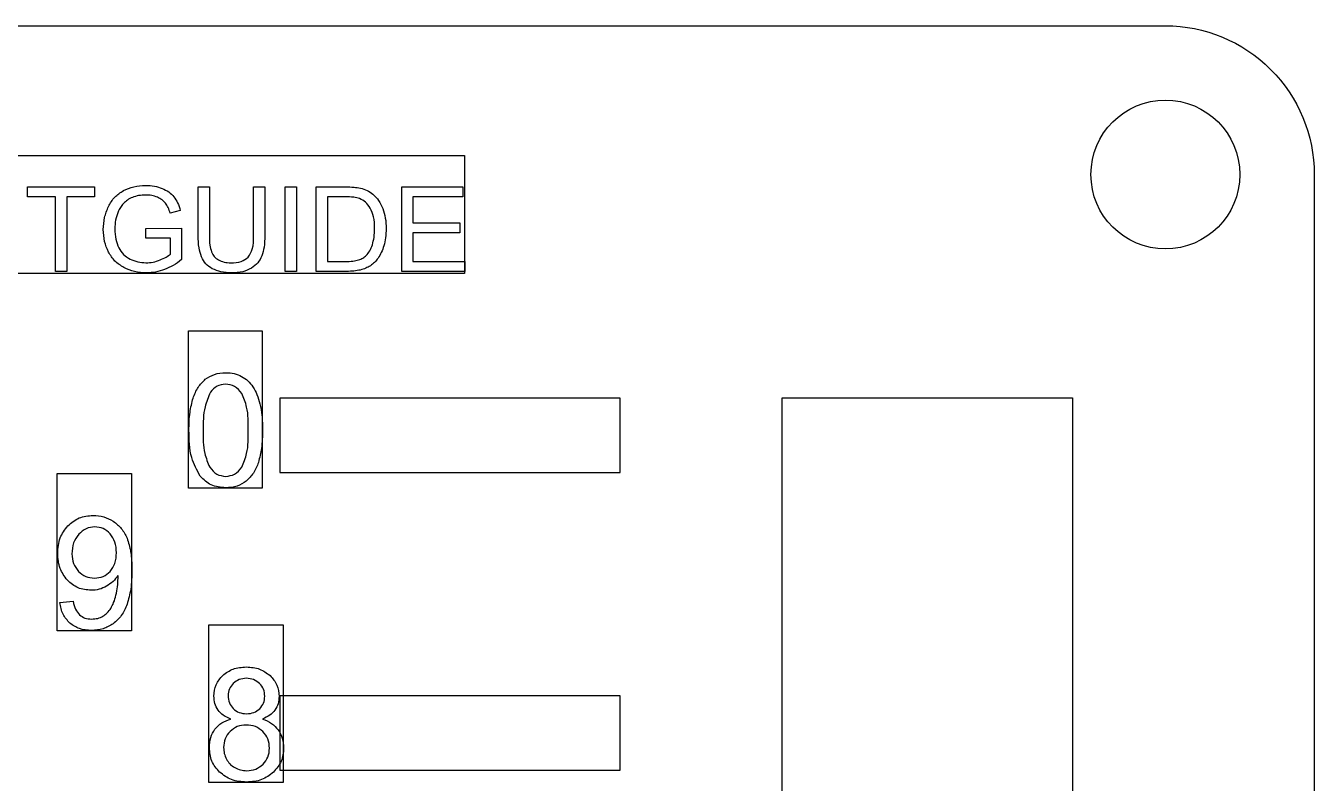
# Model space of a CAD drawing. Header units: millimetres. Extents: x -270 to -4, y 9 to 185.
# Drawn here: x -240.58 to -205.95, y 46.66 to 67.03 of the extents above; entities that cross this region are included whole.
import ezdxf

# ---------------------------------------------------------------- set-up
doc = ezdxf.new("R2010")
doc.units = ezdxf.units.MM
doc.layers.get('0').update_dxf_attribs({"linetype": 'CONTINUOUS'})

msp = doc.modelspace()

# ---------------------------------------------------------------- linework, layer by layer
for p, q in [((-240.527, 62.426), (-240.527, 62.694)), ((-240.527, 62.694), (-238.726, 62.694)), ((-238.726, 62.694), (-238.726, 62.426)), ((-235.943, 61.381), (-235.943, 62.694)), ((-235.943, 62.694), (-235.642, 62.694)), ((-235.642, 62.694), (-235.642, 61.383)), ((-234.456, 62.694), (-234.155, 62.694)), ((-234.456, 61.383), (-234.456, 62.694)), ((-234.155, 62.694), (-234.155, 61.381)), ((-233.603, 60.422), (-233.603, 62.694)), ((-233.603, 62.694), (-233.303, 62.694)), ((-233.303, 62.694), (-233.303, 60.422)), ((-232.772, 60.422), (-232.772, 62.694)), ((-232.772, 62.694), (-231.99, 62.694)), ((-230.473, 60.422), (-230.473, 62.694)), ((-230.473, 62.694), (-228.83, 62.694)), ((-228.83, 62.694), (-228.83, 62.426)), ((-239.778, 62.426), (-240.527, 62.426)), ((-239.778, 60.422), (-239.778, 62.426)), ((-238.726, 62.426), (-239.478, 62.426)), ((-239.478, 62.426), (-239.478, 60.422)), ((-231.994, 62.426), (-232.472, 62.426)), ((-232.472, 62.426), (-232.472, 60.69)), ((-228.83, 62.426), (-230.173, 62.426)), ((-230.173, 62.426), (-230.173, 61.73)), ((-236.425, 62.059), (-236.696, 61.984)), ((-230.173, 61.73), (-228.915, 61.73)), ((-228.915, 61.73), (-228.915, 61.463)), ((-237.354, 61.58), (-236.391, 61.581)), ((-237.354, 61.313), (-237.354, 61.58)), ((-236.685, 61.313), (-237.354, 61.313)), ((-236.685, 60.89), (-236.685, 61.313)), ((-236.391, 61.581), (-236.391, 60.738)), ((-228.915, 61.463), (-230.173, 61.463)), ((-230.173, 61.463), (-230.173, 60.69)), ((-232.472, 60.69), (-231.986, 60.69)), ((-230.173, 60.69), (-228.777, 60.69)), ((-228.777, 60.69), (-228.777, 60.422)), ((-239.478, 60.422), (-239.778, 60.422)), ((-233.303, 60.422), (-233.603, 60.422)), ((-231.952, 60.422), (-232.772, 60.422)), ((-228.777, 60.422), (-230.473, 60.422)), ((-239.664, 51.522), (-239.306, 51.555))]:
    msp.add_line(p, q)
msp.add_lwpolyline([(-205.954, 63.026), (-205.954, 13.006, -0.414214), (-209.954, 9.006), (-265.904, 9.006, -0.414214), (-269.904, 13.006), (-269.904, 63.026, -0.414214), (-265.904, 67.026), (-209.954, 67.026, -0.414214)], format="xyb", close=True)
for points in [[(-228.787, 60.363), (-247.789, 60.363), (-247.789, 63.538), (-228.787, 63.538)], [(-234.225, 54.594), (-236.202, 54.594), (-236.202, 58.827), (-234.225, 58.827)], [(-224.604, 57.016), (-233.754, 57.016), (-233.754, 55.016), (-224.604, 55.016)], [(-220.254, 19.006), (-220.254, 57.026), (-212.454, 57.026), (-212.454, 19.006)], [(-237.737, 50.76), (-239.729, 50.76), (-239.729, 54.993), (-237.737, 54.993)], [(-233.657, 46.684), (-235.654, 46.684), (-235.654, 50.917), (-233.657, 50.917)], [(-224.604, 49.016), (-233.754, 49.016), (-233.754, 47.016), (-224.604, 47.016)]]:
    msp.add_lwpolyline(points, close=True)
at = {"extrusion": (0, 0, -1)}
for start, end in [(0, 180), (-180, 0)]:
    msp.add_arc((209.954, 63.026), 2, start, end, dxfattribs=at)
for points, knots in [([(-237.955, 62.594), (-237.863, 62.634), (-237.672, 62.719), (-237.463, 62.728), (-237.355, 62.733)], [0, 0, 0, 0, 0.02991177, 0.06207627, 0.06207627, 0.06207627, 0.06207627]), ([(-237.355, 62.733), (-237.276, 62.73), (-237.124, 62.725), (-236.979, 62.677), (-236.909, 62.653)], [0, 0, 0, 0, 0.02355239, 0.04548887, 0.04548887, 0.04548887, 0.04548887]), ([(-231.99, 62.694), (-231.911, 62.694), (-231.776, 62.693), (-231.642, 62.671), (-231.585, 62.662)], [0, 0, 0, 0, 0.02338491, 0.04065031, 0.04065031, 0.04065031, 0.04065031]), ([(-238.354, 62.166), (-238.304, 62.256), (-238.205, 62.43), (-238.037, 62.54), (-237.955, 62.594)], [0, 0, 0, 0, 0.03023304, 0.05922921, 0.05922921, 0.05922921, 0.05922921]), ([(-237.71, 62.413), (-237.757, 62.391), (-237.847, 62.349), (-237.919, 62.281), (-237.953, 62.248)], [0, 0, 0, 0, 0.01540609, 0.02952896, 0.02952896, 0.02952896, 0.02952896]), ([(-237.354, 62.476), (-237.418, 62.474), (-237.54, 62.47), (-237.656, 62.431), (-237.71, 62.413)], [0, 0, 0, 0, 0.01928767, 0.03638218, 0.03638218, 0.03638218, 0.03638218]), ([(-237.04, 62.416), (-237.09, 62.433), (-237.191, 62.469), (-237.298, 62.474), (-237.354, 62.476)], [0, 0, 0, 0, 0.01554156, 0.03204217, 0.03204217, 0.03204217, 0.03204217]), ([(-236.823, 62.257), (-236.853, 62.289), (-236.914, 62.356), (-236.997, 62.396), (-237.04, 62.416)], [0, 0, 0, 0, 0.0128411, 0.02712911, 0.02712911, 0.02712911, 0.02712911]), ([(-236.909, 62.653), (-236.848, 62.625), (-236.729, 62.571), (-236.64, 62.476), (-236.597, 62.431)], [0, 0, 0, 0, 0.02017563, 0.03868241, 0.03868241, 0.03868241, 0.03868241]), ([(-236.597, 62.431), (-236.561, 62.377), (-236.484, 62.263), (-236.445, 62.13), (-236.425, 62.059)], [0, 0, 0, 0, 0.01921618, 0.04121813, 0.04121813, 0.04121813, 0.04121813]), ([(-231.605, 62.38), (-231.657, 62.393), (-231.785, 62.426), (-231.917, 62.426), (-231.994, 62.426)], [0, 0, 0, 0, 0.01615532, 0.03932268, 0.03932268, 0.03932268, 0.03932268]), ([(-231.321, 62.123), (-231.36, 62.181), (-231.434, 62.29), (-231.55, 62.351), (-231.605, 62.38)], [0, 0, 0, 0, 0.02058329, 0.03883834, 0.03883834, 0.03883834, 0.03883834]), ([(-231.585, 62.662), (-231.523, 62.644), (-231.402, 62.61), (-231.301, 62.535), (-231.252, 62.499)], [0, 0, 0, 0, 0.01917061, 0.03736995, 0.03736995, 0.03736995, 0.03736995]), ([(-231.252, 62.499), (-231.195, 62.444), (-231.08, 62.332), (-231.016, 62.185), (-230.983, 62.111)], [0, 0, 0, 0, 0.02337655, 0.04763669, 0.04763669, 0.04763669, 0.04763669]), ([(-238.493, 61.547), (-238.488, 61.655), (-238.477, 61.87), (-238.395, 62.068), (-238.354, 62.166)], [0, 0, 0, 0, 0.03225874, 0.06388252, 0.06388252, 0.06388252, 0.06388252]), ([(-238.096, 62.023), (-238.122, 61.951), (-238.173, 61.802), (-238.18, 61.646), (-238.183, 61.566)], [0, 0, 0, 0, 0.02291976, 0.04677695, 0.04677695, 0.04677695, 0.04677695]), ([(-237.953, 62.248), (-237.982, 62.213), (-238.039, 62.144), (-238.077, 62.063), (-238.096, 62.023)], [0, 0, 0, 0, 0.01350744, 0.0267606, 0.0267606, 0.0267606, 0.0267606]), ([(-236.696, 61.984), (-236.713, 62.037), (-236.743, 62.134), (-236.798, 62.219), (-236.823, 62.257)], [0, 0, 0, 0, 0.01653009, 0.03022282, 0.03022282, 0.03022282, 0.03022282]), ([(-231.204, 61.575), (-231.206, 61.682), (-231.209, 61.873), (-231.287, 62.047), (-231.321, 62.123)], [0, 0, 0, 0, 0.0316646, 0.05653894, 0.05653894, 0.05653894, 0.05653894]), ([(-230.983, 62.111), (-230.957, 62.027), (-230.902, 61.851), (-230.896, 61.667), (-230.894, 61.57)], [0, 0, 0, 0, 0.02619548, 0.05498169, 0.05498169, 0.05498169, 0.05498169]), ([(-238.354, 60.941), (-238.394, 61.035), (-238.478, 61.229), (-238.488, 61.439), (-238.493, 61.547)], [0, 0, 0, 0, 0.03056631, 0.06265377, 0.06265377, 0.06265377, 0.06265377]), ([(-238.183, 61.566), (-238.18, 61.471), (-238.175, 61.296), (-238.109, 61.133), (-238.078, 61.057)], [0, 0, 0, 0, 0.02802766, 0.05227719, 0.05227719, 0.05227719, 0.05227719]), ([(-235.856, 60.812), (-235.881, 60.893), (-235.939, 61.078), (-235.941, 61.273), (-235.943, 61.381)], [0, 0, 0, 0, 0.02551389, 0.05789098, 0.05789098, 0.05789098, 0.05789098]), ([(-235.642, 61.383), (-235.642, 61.296), (-235.641, 61.149), (-235.603, 61.006), (-235.587, 60.946)], [0, 0, 0, 0, 0.0257523, 0.04414665, 0.04414665, 0.04414665, 0.04414665]), ([(-234.597, 60.805), (-234.556, 60.876), (-234.455, 61.054), (-234.456, 61.26), (-234.456, 61.383)], [0, 0, 0, 0, 0.02438999, 0.06041361, 0.06041361, 0.06041361, 0.06041361]), ([(-234.155, 61.381), (-234.157, 61.278), (-234.159, 61.093), (-234.21, 60.916), (-234.233, 60.837)], [0, 0, 0, 0, 0.03079562, 0.05517954, 0.05517954, 0.05517954, 0.05517954]), ([(-231.263, 61.137), (-231.246, 61.203), (-231.208, 61.347), (-231.205, 61.495), (-231.204, 61.575)], [0, 0, 0, 0, 0.02047477, 0.04433785, 0.04433785, 0.04433785, 0.04433785]), ([(-230.894, 61.57), (-230.895, 61.489), (-230.899, 61.333), (-230.936, 61.183), (-230.954, 61.112)], [0, 0, 0, 0, 0.02446386, 0.04640905, 0.04640905, 0.04640905, 0.04640905]), ([(-237.94, 60.526), (-238.026, 60.579), (-238.196, 60.685), (-238.301, 60.856), (-238.354, 60.941)], [0, 0, 0, 0, 0.02973315, 0.05926684, 0.05926684, 0.05926684, 0.05926684]), ([(-238.078, 61.057), (-238.04, 60.994), (-237.963, 60.867), (-237.837, 60.791), (-237.774, 60.753)], [0, 0, 0, 0, 0.02197558, 0.04360849, 0.04360849, 0.04360849, 0.04360849]), ([(-235.587, 60.946), (-235.565, 60.902), (-235.521, 60.813), (-235.439, 60.758), (-235.398, 60.73)], [0, 0, 0, 0, 0.01450013, 0.02917839, 0.02917839, 0.02917839, 0.02917839]), ([(-231.43, 60.85), (-231.396, 60.89), (-231.323, 60.976), (-231.284, 61.081), (-231.263, 61.137)], [0, 0, 0, 0, 0.01573961, 0.03346586, 0.03346586, 0.03346586, 0.03346586]), ([(-230.954, 61.112), (-230.974, 61.049), (-231.013, 60.933), (-231.078, 60.829), (-231.109, 60.781)], [0, 0, 0, 0, 0.01953294, 0.03667362, 0.03667362, 0.03667362, 0.03667362]), ([(-237.774, 60.753), (-237.706, 60.724), (-237.57, 60.666), (-237.423, 60.658), (-237.349, 60.654)], [0, 0, 0, 0, 0.02192064, 0.04391998, 0.04391998, 0.04391998, 0.04391998]), ([(-237.349, 60.654), (-237.284, 60.657), (-237.153, 60.664), (-237.03, 60.707), (-236.968, 60.729)], [0, 0, 0, 0, 0.01939261, 0.03905466, 0.03905466, 0.03905466, 0.03905466]), ([(-236.968, 60.729), (-236.912, 60.753), (-236.811, 60.795), (-236.724, 60.861), (-236.685, 60.89)], [0, 0, 0, 0, 0.0181077, 0.03256885, 0.03256885, 0.03256885, 0.03256885]), ([(-236.391, 60.738), (-236.464, 60.683), (-236.606, 60.577), (-236.769, 60.506), (-236.848, 60.472)], [0, 0, 0, 0, 0.02732759, 0.0530621, 0.0530621, 0.0530621, 0.0530621]), ([(-235.566, 60.493), (-235.629, 60.534), (-235.754, 60.614), (-235.822, 60.746), (-235.856, 60.812)], [0, 0, 0, 0, 0.02200507, 0.04374209, 0.04374209, 0.04374209, 0.04374209]), ([(-235.398, 60.73), (-235.349, 60.708), (-235.245, 60.661), (-235.131, 60.657), (-235.07, 60.654)], [0, 0, 0, 0, 0.01595419, 0.03394125, 0.03394125, 0.03394125, 0.03394125]), ([(-235.07, 60.654), (-234.972, 60.656), (-234.798, 60.66), (-234.658, 60.761), (-234.597, 60.805)], [0, 0, 0, 0, 0.0286568, 0.05064449, 0.05064449, 0.05064449, 0.05064449]), ([(-234.233, 60.837), (-234.265, 60.773), (-234.33, 60.64), (-234.451, 60.554), (-234.513, 60.509)], [0, 0, 0, 0, 0.02126334, 0.0437015, 0.0437015, 0.0437015, 0.0437015]), ([(-231.986, 60.69), (-231.919, 60.69), (-231.8, 60.692), (-231.684, 60.72), (-231.634, 60.732)], [0, 0, 0, 0, 0.02008412, 0.03561698, 0.03561698, 0.03561698, 0.03561698]), ([(-231.634, 60.732), (-231.594, 60.746), (-231.519, 60.774), (-231.459, 60.825), (-231.43, 60.85)], [0, 0, 0, 0, 0.01254756, 0.02370983, 0.02370983, 0.02370983, 0.02370983]), ([(-231.109, 60.781), (-231.14, 60.74), (-231.2, 60.662), (-231.279, 60.603), (-231.316, 60.574)], [0, 0, 0, 0, 0.01533165, 0.02933064, 0.02933064, 0.02933064, 0.02933064]), ([(-237.332, 60.383), (-237.44, 60.388), (-237.652, 60.399), (-237.846, 60.484), (-237.94, 60.526)], [0, 0, 0, 0, 0.03215583, 0.06298634, 0.06298634, 0.06298634, 0.06298634]), ([(-236.848, 60.472), (-236.927, 60.446), (-237.084, 60.394), (-237.25, 60.387), (-237.332, 60.383)], [0, 0, 0, 0, 0.02479295, 0.04938876, 0.04938876, 0.04938876, 0.04938876]), ([(-235.044, 60.383), (-235.142, 60.386), (-235.323, 60.391), (-235.49, 60.461), (-235.566, 60.493)], [0, 0, 0, 0, 0.02915938, 0.05379912, 0.05379912, 0.05379912, 0.05379912]), ([(-234.513, 60.509), (-234.589, 60.472), (-234.757, 60.392), (-234.943, 60.386), (-235.044, 60.383)], [0, 0, 0, 0, 0.02523683, 0.05511173, 0.05511173, 0.05511173, 0.05511173]), ([(-231.587, 60.46), (-231.644, 60.449), (-231.765, 60.425), (-231.887, 60.423), (-231.952, 60.422)], [0, 0, 0, 0, 0.01731837, 0.03677934, 0.03677934, 0.03677934, 0.03677934]), ([(-231.316, 60.574), (-231.357, 60.551), (-231.442, 60.5), (-231.537, 60.474), (-231.587, 60.46)], [0, 0, 0, 0, 0.014053, 0.02953901, 0.02953901, 0.02953901, 0.02953901]), ([(-236.081, 57.015), (-236.042, 57.116), (-235.968, 57.308), (-235.821, 57.452), (-235.752, 57.521)], [0, 0, 0, 0, 0.0321076, 0.06089708, 0.06089708, 0.06089708, 0.06089708]), ([(-235.752, 57.521), (-235.673, 57.573), (-235.506, 57.681), (-235.307, 57.692), (-235.204, 57.698)], [0, 0, 0, 0, 0.02800158, 0.05858278, 0.05858278, 0.05858278, 0.05858278]), ([(-235.204, 57.698), (-235.126, 57.695), (-234.977, 57.689), (-234.841, 57.629), (-234.776, 57.6)], [0, 0, 0, 0, 0.02302389, 0.04423838, 0.04423838, 0.04423838, 0.04423838]), ([(-234.776, 57.6), (-234.717, 57.563), (-234.597, 57.489), (-234.514, 57.375), (-234.472, 57.317)], [0, 0, 0, 0, 0.02063495, 0.04188049, 0.04188049, 0.04188049, 0.04188049]), ([(-235.617, 57.173), (-235.672, 57.044), (-235.811, 56.719), (-235.81, 56.364), (-235.809, 56.15)], [0, 0, 0, 0, 0.0419824, 0.105056, 0.105056, 0.105056, 0.105056]), ([(-235.208, 57.39), (-235.289, 57.381), (-235.454, 57.362), (-235.562, 57.237), (-235.617, 57.173)], [0, 0, 0, 0, 0.02367778, 0.04785777, 0.04785777, 0.04785777, 0.04785777]), ([(-234.773, 57.144), (-234.832, 57.216), (-234.947, 57.354), (-235.123, 57.379), (-235.208, 57.39)], [0, 0, 0, 0, 0.02692483, 0.05160364, 0.05160364, 0.05160364, 0.05160364]), ([(-234.598, 56.15), (-234.596, 56.361), (-234.592, 56.706), (-234.722, 57.022), (-234.773, 57.144)], [0, 0, 0, 0, 0.062423, 0.1018201, 0.1018201, 0.1018201, 0.1018201]), ([(-234.472, 57.317), (-234.433, 57.25), (-234.352, 57.107), (-234.307, 56.95), (-234.284, 56.866)], [0, 0, 0, 0, 0.02313685, 0.04898923, 0.04898923, 0.04898923, 0.04898923]), ([(-236.192, 56.15), (-236.189, 56.313), (-236.185, 56.606), (-236.113, 56.889), (-236.081, 57.015)], [0, 0, 0, 0, 0.04857707, 0.08747951, 0.08747951, 0.08747951, 0.08747951]), ([(-234.284, 56.866), (-234.264, 56.763), (-234.219, 56.526), (-234.217, 56.285), (-234.215, 56.15)], [0, 0, 0, 0, 0.03160356, 0.07207631, 0.07207631, 0.07207631, 0.07207631]), ([(-235.892, 54.918), (-235.979, 55.081), (-236.183, 55.463), (-236.189, 55.899), (-236.192, 56.15)], [0, 0, 0, 0, 0.0545589, 0.1284238, 0.1284238, 0.1284238, 0.1284238]), ([(-235.809, 56.15), (-235.811, 55.94), (-235.815, 55.596), (-235.685, 55.28), (-235.635, 55.157)], [0, 0, 0, 0, 0.0622941, 0.1017156, 0.1017156, 0.1017156, 0.1017156]), ([(-234.773, 55.158), (-234.722, 55.281), (-234.592, 55.597), (-234.596, 55.94), (-234.598, 56.15)], [0, 0, 0, 0, 0.0394458, 0.1016111, 0.1016111, 0.1016111, 0.1016111]), ([(-234.215, 56.15), (-234.218, 55.989), (-234.222, 55.697), (-234.293, 55.415), (-234.325, 55.289)], [0, 0, 0, 0, 0.04826601, 0.08705101, 0.08705101, 0.08705101, 0.08705101]), ([(-235.635, 55.157), (-235.575, 55.085), (-235.462, 54.948), (-235.287, 54.922), (-235.204, 54.91)], [0, 0, 0, 0, 0.02690295, 0.05128811, 0.05128811, 0.05128811, 0.05128811]), ([(-235.204, 54.91), (-235.12, 54.922), (-234.945, 54.948), (-234.832, 55.086), (-234.773, 55.158)], [0, 0, 0, 0, 0.02439173, 0.05134812, 0.05134812, 0.05134812, 0.05134812]), ([(-234.325, 55.289), (-234.364, 55.188), (-234.438, 54.996), (-234.584, 54.851), (-234.653, 54.783)], [0, 0, 0, 0, 0.03209786, 0.06092822, 0.06092822, 0.06092822, 0.06092822]), ([(-235.204, 54.604), (-235.341, 54.616), (-235.608, 54.639), (-235.799, 54.827), (-235.892, 54.918)], [0, 0, 0, 0, 0.03989986, 0.07782348, 0.07782348, 0.07782348, 0.07782348]), ([(-234.653, 54.783), (-234.732, 54.731), (-234.9, 54.622), (-235.099, 54.61), (-235.204, 54.604)], [0, 0, 0, 0, 0.02808396, 0.0588223, 0.0588223, 0.0588223, 0.0588223]), ([(-239.448, 53.583), (-239.35, 53.665), (-239.154, 53.831), (-238.897, 53.853), (-238.767, 53.864)], [0, 0, 0, 0, 0.03717544, 0.07531972, 0.07531972, 0.07531972, 0.07531972]), ([(-238.767, 53.864), (-238.67, 53.858), (-238.478, 53.845), (-238.31, 53.752), (-238.226, 53.705)], [0, 0, 0, 0, 0.02857129, 0.05696339, 0.05696339, 0.05696339, 0.05696339]), ([(-238.226, 53.705), (-238.149, 53.645), (-237.99, 53.522), (-237.9, 53.343), (-237.854, 53.251)], [0, 0, 0, 0, 0.02892915, 0.05934061, 0.05934061, 0.05934061, 0.05934061]), ([(-239.719, 52.841), (-239.71, 52.985), (-239.693, 53.26), (-239.527, 53.479), (-239.448, 53.583)], [0, 0, 0, 0, 0.04215089, 0.08060704, 0.08060704, 0.08060704, 0.08060704]), ([(-239.153, 53.354), (-239.207, 53.279), (-239.319, 53.122), (-239.331, 52.93), (-239.337, 52.829)], [0, 0, 0, 0, 0.02703963, 0.05664788, 0.05664788, 0.05664788, 0.05664788]), ([(-238.721, 53.556), (-238.802, 53.547), (-238.968, 53.528), (-239.09, 53.413), (-239.153, 53.354)], [0, 0, 0, 0, 0.02374896, 0.04886417, 0.04886417, 0.04886417, 0.04886417]), ([(-238.311, 53.368), (-238.37, 53.423), (-238.486, 53.531), (-238.644, 53.548), (-238.721, 53.556)], [0, 0, 0, 0, 0.02349211, 0.0462304, 0.0462304, 0.0462304, 0.0462304]), ([(-238.14, 52.86), (-238.145, 52.959), (-238.155, 53.145), (-238.261, 53.297), (-238.311, 53.368)], [0, 0, 0, 0, 0.02904667, 0.05459597, 0.05459597, 0.05459597, 0.05459597]), ([(-237.854, 53.251), (-237.817, 53.132), (-237.731, 52.855), (-237.728, 52.564), (-237.727, 52.399)], [0, 0, 0, 0, 0.03728398, 0.08660826, 0.08660826, 0.08660826, 0.08660826]), ([(-239.459, 52.122), (-239.535, 52.223), (-239.694, 52.436), (-239.711, 52.702), (-239.719, 52.841)], [0, 0, 0, 0, 0.03717213, 0.07800227, 0.07800227, 0.07800227, 0.07800227]), ([(-239.337, 52.829), (-239.331, 52.738), (-239.319, 52.564), (-239.213, 52.425), (-239.162, 52.358)], [0, 0, 0, 0, 0.02658683, 0.05116811, 0.05116811, 0.05116811, 0.05116811]), ([(-238.307, 52.358), (-238.258, 52.428), (-238.154, 52.578), (-238.145, 52.761), (-238.14, 52.86)], [0, 0, 0, 0, 0.02492436, 0.05377705, 0.05377705, 0.05377705, 0.05377705]), ([(-239.162, 52.358), (-239.101, 52.306), (-238.976, 52.2), (-238.813, 52.185), (-238.731, 52.178)], [0, 0, 0, 0, 0.02376063, 0.04778035, 0.04778035, 0.04778035, 0.04778035]), ([(-238.731, 52.178), (-238.65, 52.185), (-238.488, 52.199), (-238.367, 52.306), (-238.307, 52.358)], [0, 0, 0, 0, 0.02396898, 0.04726517, 0.04726517, 0.04726517, 0.04726517]), ([(-237.727, 52.399), (-237.729, 52.224), (-237.733, 51.91), (-237.816, 51.607), (-237.853, 51.474)], [0, 0, 0, 0, 0.05226251, 0.09368977, 0.09368977, 0.09368977, 0.09368977]), ([(-238.822, 51.849), (-238.943, 51.86), (-239.184, 51.883), (-239.367, 52.042), (-239.459, 52.122)], [0, 0, 0, 0, 0.03539017, 0.07083342, 0.07083342, 0.07083342, 0.07083342]), ([(-238.404, 51.96), (-238.47, 51.927), (-238.602, 51.863), (-238.749, 51.853), (-238.822, 51.849)], [0, 0, 0, 0, 0.02176985, 0.04367495, 0.04367495, 0.04367495, 0.04367495]), ([(-238.099, 52.248), (-238.14, 52.191), (-238.223, 52.076), (-238.343, 51.999), (-238.404, 51.96)], [0, 0, 0, 0, 0.02081942, 0.04229173, 0.04229173, 0.04229173, 0.04229173]), ([(-238.153, 51.719), (-238.136, 51.794), (-238.104, 51.943), (-238.099, 52.097), (-238.097, 52.173)], [0, 0, 0, 0, 0.02291646, 0.04590316, 0.04590316, 0.04590316, 0.04590316]), ([(-238.097, 52.173), (-238.097, 52.184), (-238.097, 52.209), (-238.098, 52.233), (-238.099, 52.248)], [0, 0, 0, 0, 0.003101019, 0.007444599, 0.007444599, 0.007444599, 0.007444599]), ([(-238.291, 51.364), (-238.264, 51.415), (-238.204, 51.527), (-238.171, 51.651), (-238.153, 51.719)], [0, 0, 0, 0, 0.01719445, 0.0381726, 0.0381726, 0.0381726, 0.0381726]), ([(-239.393, 50.967), (-239.461, 51.043), (-239.604, 51.201), (-239.643, 51.412), (-239.664, 51.522)], [0, 0, 0, 0, 0.02981785, 0.06283564, 0.06283564, 0.06283564, 0.06283564]), ([(-239.306, 51.555), (-239.29, 51.48), (-239.262, 51.343), (-239.172, 51.237), (-239.132, 51.19)], [0, 0, 0, 0, 0.02273911, 0.04105568, 0.04105568, 0.04105568, 0.04105568]), ([(-238.503, 51.154), (-238.462, 51.183), (-238.379, 51.24), (-238.32, 51.323), (-238.291, 51.364)], [0, 0, 0, 0, 0.01491137, 0.03002339, 0.03002339, 0.03002339, 0.03002339]), ([(-237.853, 51.474), (-237.898, 51.367), (-237.984, 51.164), (-238.149, 51.019), (-238.228, 50.95)], [0, 0, 0, 0, 0.03412578, 0.06518598, 0.06518598, 0.06518598, 0.06518598]), ([(-238.812, 50.77), (-238.923, 50.776), (-239.135, 50.789), (-239.31, 50.91), (-239.393, 50.967)], [0, 0, 0, 0, 0.03267263, 0.06240714, 0.06240714, 0.06240714, 0.06240714]), ([(-239.132, 51.19), (-239.085, 51.156), (-238.987, 51.087), (-238.867, 51.08), (-238.804, 51.076)], [0, 0, 0, 0, 0.01692859, 0.03539046, 0.03539046, 0.03539046, 0.03539046]), ([(-238.228, 50.95), (-238.316, 50.897), (-238.496, 50.79), (-238.705, 50.777), (-238.812, 50.77)], [0, 0, 0, 0, 0.03022841, 0.06189099, 0.06189099, 0.06189099, 0.06189099]), ([(-238.804, 51.076), (-238.749, 51.079), (-238.643, 51.084), (-238.549, 51.132), (-238.503, 51.154)], [0, 0, 0, 0, 0.01621654, 0.03138567, 0.03138567, 0.03138567, 0.03138567]), ([(-235.522, 49.007), (-235.512, 49.113), (-235.492, 49.324), (-235.353, 49.484), (-235.284, 49.563)], [0, 0, 0, 0, 0.03101215, 0.06185367, 0.06185367, 0.06185367, 0.06185367]), ([(-235.284, 49.563), (-235.195, 49.629), (-235.008, 49.767), (-234.774, 49.781), (-234.651, 49.788)], [0, 0, 0, 0, 0.03244625, 0.06844307, 0.06844307, 0.06844307, 0.06844307]), ([(-234.651, 49.788), (-234.528, 49.781), (-234.292, 49.766), (-234.103, 49.625), (-234.013, 49.558)], [0, 0, 0, 0, 0.03627234, 0.06922954, 0.06922954, 0.06922954, 0.06922954]), ([(-234.013, 49.558), (-233.942, 49.477), (-233.801, 49.316), (-233.781, 49.103), (-233.771, 48.997)], [0, 0, 0, 0, 0.03133703, 0.06249587, 0.06249587, 0.06249587, 0.06249587]), ([(-235.001, 49.346), (-235.042, 49.299), (-235.123, 49.205), (-235.135, 49.081), (-235.141, 49.02)], [0, 0, 0, 0, 0.01832263, 0.03634194, 0.03634194, 0.03634194, 0.03634194]), ([(-234.647, 49.483), (-234.715, 49.477), (-234.846, 49.467), (-234.95, 49.386), (-235.001, 49.346)], [0, 0, 0, 0, 0.0197783, 0.03865634, 0.03865634, 0.03865634, 0.03865634]), ([(-234.295, 49.343), (-234.345, 49.384), (-234.448, 49.466), (-234.58, 49.477), (-234.647, 49.483)], [0, 0, 0, 0, 0.01902664, 0.03869132, 0.03869132, 0.03869132, 0.03869132]), ([(-234.153, 48.999), (-234.159, 49.064), (-234.17, 49.194), (-234.254, 49.294), (-234.295, 49.343)], [0, 0, 0, 0, 0.0191658, 0.03802114, 0.03802114, 0.03802114, 0.03802114]), ([(-235.41, 48.631), (-235.443, 48.687), (-235.51, 48.803), (-235.518, 48.938), (-235.522, 49.007)], [0, 0, 0, 0, 0.01918303, 0.03973388, 0.03973388, 0.03973388, 0.03973388]), ([(-235.141, 49.02), (-235.136, 48.952), (-235.126, 48.82), (-235.043, 48.718), (-235.003, 48.668)], [0, 0, 0, 0, 0.01983815, 0.03858502, 0.03858502, 0.03858502, 0.03858502]), ([(-234.291, 48.667), (-234.251, 48.715), (-234.17, 48.811), (-234.159, 48.936), (-234.153, 48.999)], [0, 0, 0, 0, 0.01825376, 0.03668944, 0.03668944, 0.03668944, 0.03668944]), ([(-233.771, 48.997), (-233.775, 48.929), (-233.783, 48.798), (-233.849, 48.685), (-233.881, 48.63)], [0, 0, 0, 0, 0.01990747, 0.03880101, 0.03880101, 0.03880101, 0.03880101]), ([(-235.067, 48.389), (-235.138, 48.418), (-235.27, 48.473), (-235.366, 48.581), (-235.41, 48.631)], [0, 0, 0, 0, 0.02262583, 0.04246831, 0.04246831, 0.04246831, 0.04246831]), ([(-235.003, 48.668), (-234.952, 48.628), (-234.846, 48.546), (-234.713, 48.537), (-234.643, 48.532)], [0, 0, 0, 0, 0.01892147, 0.03925994, 0.03925994, 0.03925994, 0.03925994]), ([(-234.643, 48.532), (-234.575, 48.537), (-234.444, 48.546), (-234.341, 48.628), (-234.291, 48.667)], [0, 0, 0, 0, 0.01985024, 0.03853429, 0.03853429, 0.03853429, 0.03853429]), ([(-233.881, 48.63), (-233.925, 48.58), (-234.018, 48.474), (-234.148, 48.419), (-234.217, 48.389)], [0, 0, 0, 0, 0.01962251, 0.04180023, 0.04180023, 0.04180023, 0.04180023]), ([(-235.494, 48.117), (-235.437, 48.179), (-235.319, 48.307), (-235.153, 48.361), (-235.067, 48.389)], [0, 0, 0, 0, 0.02472125, 0.05136106, 0.05136106, 0.05136106, 0.05136106]), ([(-234.653, 48.228), (-234.737, 48.221), (-234.9, 48.208), (-235.026, 48.105), (-235.089, 48.054)], [0, 0, 0, 0, 0.02439304, 0.04784811, 0.04784811, 0.04784811, 0.04784811]), ([(-234.206, 48.052), (-234.27, 48.103), (-234.401, 48.208), (-234.568, 48.221), (-234.653, 48.228)], [0, 0, 0, 0, 0.02405788, 0.04907041, 0.04907041, 0.04907041, 0.04907041]), ([(-234.217, 48.389), (-234.131, 48.356), (-233.966, 48.292), (-233.849, 48.159), (-233.793, 48.096)], [0, 0, 0, 0, 0.02729573, 0.05230981, 0.05230981, 0.05230981, 0.05230981]), ([(-235.644, 47.622), (-235.639, 47.715), (-235.629, 47.893), (-235.537, 48.045), (-235.494, 48.117)], [0, 0, 0, 0, 0.02741316, 0.05243024, 0.05243024, 0.05243024, 0.05243024]), ([(-235.089, 48.054), (-235.139, 47.992), (-235.241, 47.865), (-235.255, 47.703), (-235.261, 47.62)], [0, 0, 0, 0, 0.02343364, 0.04769497, 0.04769497, 0.04769497, 0.04769497]), ([(-234.027, 47.608), (-234.034, 47.693), (-234.047, 47.86), (-234.154, 47.989), (-234.206, 48.052)], [0, 0, 0, 0, 0.02494998, 0.04894283, 0.04894283, 0.04894283, 0.04894283]), ([(-233.793, 48.096), (-233.75, 48.023), (-233.662, 47.874), (-233.652, 47.701), (-233.647, 47.612)], [0, 0, 0, 0, 0.02476332, 0.05116416, 0.05116416, 0.05116416, 0.05116416]), ([(-235.369, 46.96), (-235.449, 47.054), (-235.611, 47.246), (-235.633, 47.496), (-235.644, 47.622)], [0, 0, 0, 0, 0.0362733, 0.07332242, 0.07332242, 0.07332242, 0.07332242]), ([(-235.261, 47.62), (-235.258, 47.567), (-235.251, 47.46), (-235.208, 47.362), (-235.186, 47.312)], [0, 0, 0, 0, 0.01577116, 0.03193516, 0.03193516, 0.03193516, 0.03193516]), ([(-234.201, 47.172), (-234.15, 47.234), (-234.047, 47.361), (-234.034, 47.524), (-234.027, 47.608)], [0, 0, 0, 0, 0.02343357, 0.04795376, 0.04795376, 0.04795376, 0.04795376]), ([(-233.647, 47.612), (-233.658, 47.488), (-233.68, 47.241), (-233.842, 47.052), (-233.922, 46.959)], [0, 0, 0, 0, 0.0364146, 0.07245439, 0.07245439, 0.07245439, 0.07245439]), ([(-235.186, 47.312), (-235.157, 47.265), (-235.101, 47.171), (-235.008, 47.112), (-234.961, 47.082)], [0, 0, 0, 0, 0.01619563, 0.03254095, 0.03254095, 0.03254095, 0.03254095]), ([(-234.641, 47), (-234.557, 47.006), (-234.392, 47.019), (-234.264, 47.122), (-234.201, 47.172)], [0, 0, 0, 0, 0.02471462, 0.04823517, 0.04823517, 0.04823517, 0.04823517]), ([(-234.645, 46.694), (-234.785, 46.703), (-235.053, 46.72), (-235.267, 46.882), (-235.369, 46.96)], [0, 0, 0, 0, 0.0410549, 0.0786072, 0.0786072, 0.0786072, 0.0786072]), ([(-234.961, 47.082), (-234.911, 47.058), (-234.809, 47.01), (-234.697, 47.003), (-234.641, 47)], [0, 0, 0, 0, 0.01662048, 0.03333374, 0.03333374, 0.03333374, 0.03333374]), ([(-233.922, 46.959), (-234.024, 46.882), (-234.237, 46.72), (-234.505, 46.703), (-234.645, 46.694)], [0, 0, 0, 0, 0.03751125, 0.07856199, 0.07856199, 0.07856199, 0.07856199])]:
    msp.add_open_spline(points, degree=3, knots=knots)

doc.saveas('drawing.dxf')
